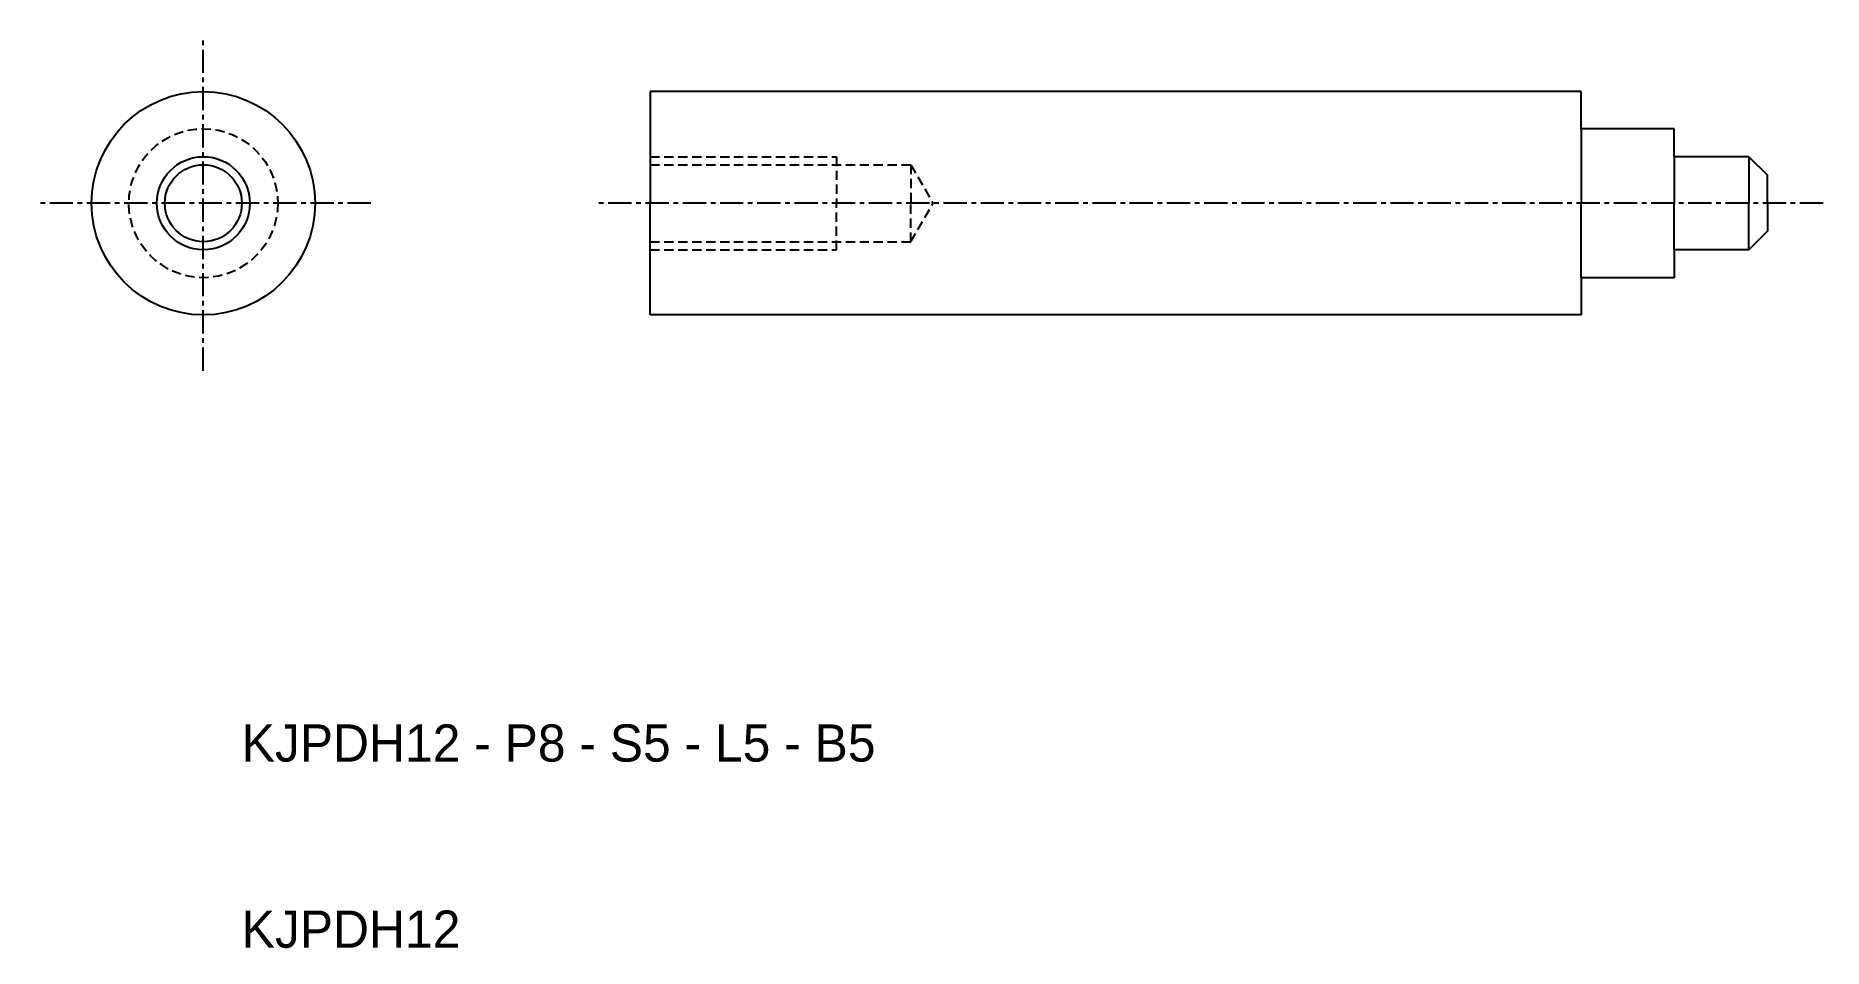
# Model space of a CAD drawing. Extents: x -33 to 63, y 10 to 59.
import ezdxf

# ---------------------------------------------------------------- set-up
doc = ezdxf.new("R2010")
doc.units = 0
doc.linetypes.add('CENTER', pattern=[2, 1.25, -0.25, 0.25, -0.25])
doc.linetypes.add('DASHED', pattern=[0.75, 0.5, -0.25])
doc.layers.get('0').update_dxf_attribs({"linetype": 'CONTINUOUS'})
doc.layers.add('CENTER', color=1, linetype='CENTER')

msp = doc.modelspace()

# ---------------------------------------------------------------- linework, layer by layer
at = {"color": 7, "linetype": 'CONTINUOUS'}
for p, q in [((0, 56), (0, 50)), ((50, 56), (0, 56)), ((50, 54), (50, 56)), ((55, 54), (50, 54)), ((50, 54), (50, 50)), ((55, 52.5), (55, 54)), ((59, 52.5), (55, 52.5)), ((55, 52.5), (55, 50)), ((59, 52.5), (59, 50)), ((59, 52.5), (60, 51.5)), ((60, 50), (60, 51.5)), ((0, 44), (0, 50)), ((50, 46), (50, 50)), ((55, 47.5), (55, 50)), ((59, 47.5), (59, 50)), ((60, 50), (60, 48.5)), ((60, 48.5), (59, 47.5)), ((59, 47.5), (55, 47.5)), ((55, 47.5), (55, 46)), ((55, 46), (50, 46)), ((50, 46), (50, 44)), ((50, 44), (0, 44))]:
    msp.add_line(p, q, dxfattribs=at)
at = {"color": 3, "linetype": 'DASHED'}
for p, q in [((0, 52.5), (10, 52.5)), ((0, 52.067), (14, 52.067)), ((10, 52.5), (10, 50)), ((14, 52.067), (14, 50)), ((14, 52.067), (15.193, 50)), ((10, 47.5), (10, 50)), ((14, 47.933), (15.193, 50)), ((14, 47.933), (14, 50)), ((0, 47.933), (14, 47.933)), ((0, 47.5), (10, 47.5))]:
    msp.add_line(p, q, dxfattribs=at)
at = {"color": 7, "linetype": 'CONTINUOUS'}
for radius in [6, 2.067]:
    msp.add_circle((-24, 50), radius, dxfattribs=at)
at = {"color": 3, "linetype": 'DASHED'}
msp.add_circle((-24, 50), 4, dxfattribs=at)
at = {"color": 3, "linetype": 'CONTINUOUS'}
msp.add_circle((-24, 50), 2.5, dxfattribs=at)
at = {"layer": 'CENTER', "color": 1, "linetype": 'CENTER'}
for p, q in [((-24, 41), (-24, 59)), ((-15, 50), (-33, 50)), ((63, 50), (-3, 50))]:
    msp.add_line(p, q, dxfattribs=at)

# ---------------------------------------------------------------- texts
at = {"color": 7, "linetype": 'CONTINUOUS'}
for s, p in [('KJPDH12 - P8 - S5 - L5 - B5', (-21.937, 20)), ('KJPDH12', (-21.937, 10))]:
    msp.add_text(s, height=2, dxfattribs=at).set_placement(p)

doc.saveas('drawing.dxf')
